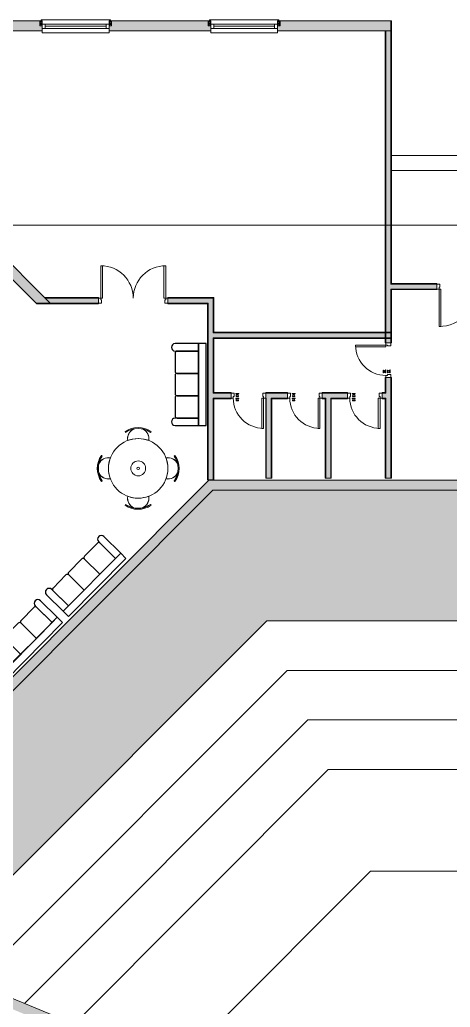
# Model space of a CAD drawing. Header units: millimetres. Extents: x -49836 to 59720, y -25216 to 39354.
# Drawn here: x 7024 to 15714, y -1127 to 18775 of the extents above; entities that cross this region are included whole.
import ezdxf

# ---------------------------------------------------------------- set-up
doc = ezdxf.new("R2010")
doc.units = ezdxf.units.MM
for name, color, linetype, lineweight in [('A-DOOR', 31, 'Continuous', 9), ('A-DOOR-FRAM', 31, 'Continuous', 18), ('A-FLOR', 192, 'Continuous', 9), ('A-FLOR-MCUT', 51, 'Continuous', 9), ('A-FLOR-PATT', 8, 'Continuous', 35), ('A-GENM', 13, 'Continuous', 9), ('A-GLAZ', 151, 'Continuous', 9), ('A-GLAZ-SILL', 1, 'Continuous', 9), ('A-WALL', 113, 'Continuous', 9), ('A-WALL-FNSH', 113, 'Continuous', 25), ('A-WALL-PATT', 111, 'Continuous', 25), ('G-ANNO-SYMB', 111, 'Continuous', 9), ('I-FURN-PNLS', 30, 'Continuous', 9), ('S-FNDN', 32, 'Continuous', 9)]:
    doc.layers.add(name, color=color, linetype=linetype, lineweight=lineweight)
pattern_1 = [(0, (0, 0), (812.8, 203.2), [33.528, -576.072, 33.528, -576.072, -3251.2]), (0, (0, 0), (812.8, 203.2), [-1219.2, 33.528, -1185.672, 33.528, -576.072, -1422.4]), (0, (0, 0), (812.8, 203.2), [-3048, 33.528, -372.872, 33.528, -982.472]), (120, (304.8, 101.6), (-582.3764, 602.3054), [33.528, -576.072, 33.528, -576.072, -3251.2]), (120, (304.8, 101.6), (-582.3764, 602.3054), [-1219.2, 33.528, -1185.672, 33.528, -576.072, -1422.4]), (120, (304.8, 101.6), (-582.3764, 602.3054), [-3048, 33.528, -372.872, 33.528, -982.472]), (240, (406.4, 508), (-230.4236, -805.5054), [33.528, -576.072, 33.528, -576.072, -3251.2]), (240, (406.4, 508), (-230.4236, -805.5054), [-1219.2, 33.528, -1185.672, 33.528, -576.072, -1422.4]), (240, (406.4, 508), (-230.4236, -805.5054), [-3048, 33.528, -372.872, 33.528, -982.472])]

# ---------------------------------------------------------------- blocks, each defined once
blk = doc.blocks.new('Double Shutter-Arch - ext 2-236541-Level 2')
at = {"layer": 'A-DOOR', "lineweight": 18}
for p, q in [((-655, 705), (-620, 705)), ((-655, 50), (-655, 705)), ((-620, 705), (-620, 50)), ((620, 705), (620, 50)), ((655, 705), (620, 705)), ((655, 50), (655, 705)), ((-620, 50), (-655, 50)), ((620, 50), (655, 50))]:
    blk.add_line(p, q, dxfattribs=at)
at = {"layer": 'A-DOOR'}
for centre, start, end in [((-655, 50), 0, 90), ((655, 50), 90, 180)]:
    blk.add_arc(centre, 655, start, end, dxfattribs=at)
at = {"layer": 'A-DOOR-FRAM'}
for p, q in [((-700, 50), (-655, 50)), ((-700, -50), (-700, 50)), ((-655, 50), (-655, 15)), ((-640, 15), (-655, 15)), ((-640, -50), (-640, 15)), ((655, 15), (640, 15)), ((640, -50), (640, 15)), ((655, 50), (655, 15)), ((700, 50), (655, 50)), ((700, 50), (700, -50)), ((-700, -50), (-640, -50)), ((700, -50), (640, -50))]:
    blk.add_line(p, q, dxfattribs=at)
blk = doc.blocks.new('Double Shutter-Arch - ext-236540-Level 2')
at = {"layer": 'A-DOOR', "lineweight": 18}
for p, q in [((-755, 805), (-720, 805)), ((-755, 50), (-755, 805)), ((-720, 805), (-720, 50)), ((720, 805), (720, 50)), ((755, 805), (720, 805)), ((755, 50), (755, 805)), ((-720, 50), (-755, 50)), ((720, 50), (755, 50))]:
    blk.add_line(p, q, dxfattribs=at)
at = {"layer": 'A-DOOR'}
for centre, start, end in [((-755, 50), 0, 90), ((755, 50), 90, 180)]:
    blk.add_arc(centre, 755, start, end, dxfattribs=at)
at = {"layer": 'A-DOOR-FRAM'}
for p, q in [((-800, 50), (-755, 50)), ((-800, -50), (-800, 50)), ((-755, 50), (-755, 15)), ((-740, 15), (-755, 15)), ((-740, -50), (-740, 15)), ((755, 15), (740, 15)), ((740, -50), (740, 15)), ((755, 50), (755, 15)), ((800, 50), (755, 50)), ((800, 50), (800, -50)), ((-800, -50), (-740, -50)), ((800, -50), (740, -50))]:
    blk.add_line(p, q, dxfattribs=at)
blk = doc.blocks.new('Single Arch - wc-237964-Level 2')
at = {"layer": 'A-DOOR', "lineweight": 18}
for p, q in [((270, 660), (270, 50)), ((305, 660), (270, 660)), ((305, 50), (305, 660)), ((270, 50), (305, 50))]:
    blk.add_line(p, q, dxfattribs=at)
at = {"layer": 'A-DOOR'}
for p, q in [((-255, 56), (-255, 50)), ((-255, 56), (-195, 56)), ((-195, 50), (-255, 50)), ((-245, 105), (-250, 103)), ((-250, 103), (-250, 100)), ((-250, 103), (-200, 103)), ((-250, 100), (-244, 75)), ((-250, 100), (-200, 100)), ((-245, 15), (-250, 13)), ((-250, 13), (-250, 10)), ((-250, 13), (-200, 13)), ((-250, 10), (-244, -15)), ((-250, 10), (-200, 10)), ((-245, 103), (-248, 103)), ((-239, 105), (-245, 105)), ((-245, 105), (-205, 105)), ((-239, 15), (-245, 15)), ((-245, 15), (-205, 15)), ((-244, 75), (-206, 75)), ((-235, 75), (-235, 56)), ((-215, 56), (-215, 75)), ((-205, 105), (-211, 105)), ((-205, 15), (-211, 15)), ((-206, 75), (-200, 100)), ((-206, -15), (-200, 10)), ((-200, 103), (-205, 105)), ((-200, 13), (-205, 15)), ((-202, 13), (-205, 13)), ((-200, 100), (-200, 103)), ((-200, 10), (-200, 13)), ((-195, 50), (-195, 56)), ((-255, -34), (-255, -40)), ((-255, -34), (-195, -34)), ((-195, -40), (-255, -40)), ((-244, -15), (-206, -15)), ((-235, -15), (-235, -34)), ((-215, -34), (-215, -15)), ((-195, -40), (-195, -34))]:
    blk.add_line(p, q, dxfattribs=at)
blk.add_arc((305, 50), 610, 90, 180, dxfattribs=at)
at = {"layer": 'A-DOOR-FRAM'}
for p, q in [((-350, 50), (-305, 50)), ((-350, 50), (-350, -50)), ((-305, 50), (-305, 15)), ((-305, 15), (-290, 15)), ((-290, -50), (-290, 15)), ((305, 15), (290, 15)), ((290, -50), (290, 15)), ((305, 50), (305, 15)), ((350, 50), (305, 50)), ((350, -50), (350, 50)), ((-350, -50), (-290, -50)), ((350, -50), (290, -50))]:
    blk.add_line(p, q, dxfattribs=at)
blk = doc.blocks.new('Single Arch - wc-237963-Level 2')
at = {"layer": 'A-DOOR'}
for p, q in [((-255, 40), (-255, 34)), ((-255, 40), (-195, 40)), ((-195, 34), (-255, 34)), ((-244, 15), (-250, -10)), ((-206, 15), (-244, 15)), ((-235, 34), (-235, 15)), ((-215, 15), (-215, 34)), ((-200, -10), (-206, 15)), ((-195, 34), (-195, 40)), ((-255, -50), (-255, -56)), ((-255, -50), (-195, -50)), ((-195, -56), (-255, -56)), ((-250, -10), (-250, -13)), ((-200, -10), (-250, -10)), ((-250, -13), (-245, -15)), ((-200, -13), (-250, -13)), ((-244, -75), (-250, -100)), ((-250, -100), (-250, -103)), ((-200, -100), (-250, -100)), ((-250, -103), (-245, -105)), ((-200, -103), (-250, -103)), ((-248, -103), (-245, -103)), ((-245, -15), (-239, -15)), ((-205, -15), (-245, -15)), ((-245, -105), (-239, -105)), ((-205, -105), (-245, -105)), ((-206, -75), (-244, -75)), ((-235, -56), (-235, -75)), ((-215, -75), (-215, -56)), ((-211, -15), (-205, -15)), ((-211, -105), (-205, -105)), ((-200, -100), (-206, -75)), ((-205, -15), (-200, -13)), ((-205, -13), (-202, -13)), ((-205, -105), (-200, -103)), ((-200, -13), (-200, -10)), ((-200, -103), (-200, -100)), ((-195, -56), (-195, -50))]:
    blk.add_line(p, q, dxfattribs=at)
at = {"layer": 'A-DOOR', "lineweight": 18}
for p, q in [((270, -50), (305, -50)), ((270, -660), (270, -50)), ((305, -50), (305, -660)), ((305, -660), (270, -660))]:
    blk.add_line(p, q, dxfattribs=at)
at = {"layer": 'A-DOOR'}
blk.add_arc((305, -50), 610, 180, 270, dxfattribs=at)
at = {"layer": 'A-DOOR-FRAM'}
for p, q in [((-350, 50), (-290, 50)), ((-350, -50), (-350, 50)), ((-290, 50), (-290, -15)), ((290, 50), (290, -15)), ((350, 50), (290, 50)), ((350, 50), (350, -50)), ((-350, -50), (-305, -50)), ((-305, -15), (-290, -15)), ((-305, -50), (-305, -15)), ((305, -15), (290, -15)), ((305, -50), (305, -15)), ((350, -50), (305, -50))]:
    blk.add_line(p, q, dxfattribs=at)
blk = doc.blocks.new('Arched _2_ - Arched _2_-211955-Level 2')
at = {"layer": 'A-GLAZ'}
for p, q in [((-1010, -79), (-960, 6)), ((-960, -79), (-1010, 6)), ((-1010, 6), (-1010, -79)), ((-960, 6), (-1010, 6)), ((390, 58), (-960, 58)), ((-960, 58), (-960, -28)), ((-960, -79), (-960, 6)), ((-900, -28), (-900, 58)), ((-900, 15), (330, 15)), ((330, -28), (330, 58)), ((390, -28), (390, 58)), ((440, -79), (390, 6)), ((390, -79), (440, 6)), ((390, -79), (390, 6)), ((390, 6), (440, 6)), ((440, 6), (440, -79)), ((-1010, -79), (-960, -79)), ((-960, -92), (-985, -92)), ((-985, -92), (-985, -117)), ((-985, -117), (415, -117)), ((-960, -28), (390, -28)), ((-960, -79), (-960, -92)), ((440, -79), (390, -79)), ((390, -92), (390, -79)), ((415, -92), (390, -92)), ((415, -117), (415, -92))]:
    blk.add_line(p, q, dxfattribs=at)
at = {"layer": 'A-GLAZ-SILL'}
for p, q in [((-960, 146), (-960, -28)), ((390, 146), (-960, 146)), ((-960, 146), (-960, 108)), ((390, 146), (-960, 146)), ((390, -28), (390, 146)), ((390, 108), (390, 146)), ((-960, -28), (390, -28))]:
    blk.add_line(p, q, dxfattribs=at)
blk = doc.blocks.new('Sofa Three Seater - 1650 x 700 mm-178862-Level 2')
at = {"layer": 'A-GENM', "lineweight": 25}
for p, q in [((825, 350), (-825, 350)), ((-825, 350), (-825, 200)), ((-825, 200), (825, 200)), ((-675, 200), (-825, 200)), ((-825, 200), (-825, -275)), ((-225, 200), (-675, 200)), ((-675, 200), (-675, -235)), ((-675, -275), (-675, 200)), ((225, 200), (-225, 200)), ((-225, 200), (-225, -235)), ((-225, -235), (-225, 200)), ((675, 200), (225, 200)), ((225, 200), (225, -235)), ((225, -235), (225, 200)), ((675, -235), (675, 200)), ((825, 200), (675, 200)), ((675, 200), (675, -275)), ((825, 200), (825, 350)), ((825, -275), (825, 200)), ((-635, -275), (-265, -275)), ((-185, -275), (185, -275)), ((265, -275), (635, -275))]:
    blk.add_line(p, q, dxfattribs=at)
for centre, radius, start, end in [((-750, -275), 75, 180, 360), ((-635, -235), 40, 180, 270), ((-265, -235), 40, 270, 360), ((-185, -235), 40, 180, 270), ((185, -235), 40, 270, 360), ((265, -235), 40, 180, 270), ((635, -235), 40, 270, 360), ((750, -275), 75, 180, 360)]:
    blk.add_arc(centre, radius, start, end, dxfattribs=at)
blk = doc.blocks.new('Table Dining 4 Seater-Circular - 1200 mm dia-177582-Level 2')
at = {"layer": 'I-FURN-PNLS'}
for p, q in [((-265, 743), (-253, 726)), ((-265, 743), (-253, 726)), ((248, 726), (259, 743)), ((259, 743), (248, 726)), ((-726, 248), (-743, 259)), ((-741, 262), (-725, 251)), ((741, 262), (725, 251)), ((743, 259), (726, 248)), ((-743, -265), (-726, -253)), ((-741, -262), (-725, -251)), ((741, -262), (725, -251)), ((726, -253), (743, -265)), ((-253, -726), (-265, -743)), ((-265, -743), (-253, -726)), ((259, -743), (248, -726)), ((259, -743), (248, -726))]:
    blk.add_line(p, q, dxfattribs=at)
for centre, radius, start, end in [((-3, 368), 457, 55, 125), ((-3, 368), 457, 55, 125), ((-3, 368), 437, 55, 125), ((-3, 368), 437, 100.9126, 125), ((0, 600), 215, 113.4276, 190.3238), ((0, 0), 600, 90, 270), ((0, 0), 600, 90, 270), ((0, 600), 215, 115.8607, 190.3238), ((0, 0), 600, 89.5574, 110.6423), ((0, 0), 600, 270, 90), ((0, 0), 600, 270, 90), ((0, 0), 600, 69.3577, 89.5574), ((-3, 368), 437, 55, 77.7309), ((0, 600), 215, 349.6762, 65.2158), ((0, 600), 215, 349.6762, 63.3002), ((-368, -3), 457, 145, 215), ((-367, 0), 457, 145, 215), ((-367, 0), 437, 145, 215), ((-368, -3), 437, 145, 167.7309), ((-600, 0), 215, 79.6762, 155.2158), ((-599, 3), 215, 79.6762, 153.3002), ((0, 0), 600, 159.3577, 179.5574), ((599, 3), 215, 26.6998, 100.3238), ((600, 0), 215, 24.7842, 100.3238), ((0, 0), 600, 0.4426, 20.6423), ((367, 0), 437, 325, 35), ((368, -3), 437, 12.2691, 35), ((367, 0), 457, 325, 35), ((368, -3), 457, 325, 35), ((0, 0), 600, 179.5574, 200.6423), ((0, 0), 150, 90, 270), ((0, 0), 150, 90, 270), ((0, 0), 24.9, 360, 180), ((0, 0), 24.9, 180, 360), ((0, 0), 150, 270, 90), ((0, 0), 150, 270, 90), ((0, 0), 600, 339.3577, 0.4426), ((-368, -3), 437, 190.9126, 215), ((-600, 0), 215, 203.4276, 280.3238), ((-599, 3), 215, 205.8607, 280.3238), ((599, 3), 215, 259.6762, 334.1393), ((600, 0), 215, 259.6762, 336.5724), ((368, -3), 437, 325, 349.0874), ((0, -600), 215, 169.6762, 246.5724), ((0, -600), 215, 169.6762, 244.1393), ((0, 0), 600, 249.3577, 270.4426), ((0, 0), 600, 270.4426, 290.6423), ((0, -600), 215, 294.7842, 10.3238), ((0, -600), 215, 296.6998, 10.3238), ((-3, -368), 457, 235, 305), ((-3, -368), 457, 235, 305), ((-3, -368), 437, 235, 259.0874), ((-3, -368), 437, 235, 305), ((-3, -368), 437, 282.2691, 305)]:
    blk.add_arc(centre, radius, start, end, dxfattribs=at)

msp = doc.modelspace()

# ---------------------------------------------------------------- hatches: boundary and pattern name
at = {"layer": 'A-FLOR-PATT', "lineweight": 9}
h = msp.add_hatch(dxfattribs=at)
h.set_pattern_fill('FP_1', color=256, style=0, pattern_type=2)
h.set_pattern_definition([(50, (0, 0), (728.7365, -63.756), [76.2, -838.2]), (355, (0, 0), (-140.972, 764.228), [60.96, -670.56]), (100.451, (60.7, -5.3), (587.77, 700.467), [64.76, -712.36]), (46.184, (0, 203.2), (1084.316, -168.17), [114.3, -1257.3]), (96.636, (90.4, 189.2), (949.61, 989.71), [97.14, -1068.54]), (351.184, (0, 203.2), (949.62, 989.7), [91.44, -1005.84]), (21, (101.6, 152.4), (606.458, -409.061), [76.2, -838.2]), (326, (101.6, 152.4), (247.208, 736.753), [60.96, -670.56]), (71.451, (152.14, 118.3), (853.668, 327.685), [64.76, -712.36]), (37.5, (0, 0), (12.3547, 338.2201), [33.528, -628.904, 33.528, -647.192, -673.1]), (37.5, (0, 0), (12.3547, 338.2201), [-1343.152, 33.528, -639.572]), (7.5, (0, 0), (267.279, 400.722), [33.528, -354.584, 33.528, -613.664, -256.54]), (7.5, (0, 0), (267.279, 400.722), [-1035.304, 33.528, -223.012]), (327.5, (-226.57, 0), (542.3633, -22.9153), [33.528, -220.472, 33.528, -758.952, -1051.56]), (327.5, (-226.57, 0), (542.3633, -22.9153), [-1046.48, 33.528, -1018.032]), (317.5, (-328.17, 0), (592.517, 101.707), [33.528, -296.672, 33.528, -492.76, -746.76]), (317.5, (-328.17, 0), (592.517, 101.707), [-856.488, 33.528, -713.232])])
h.paths.add_polyline_path([(21310, -20203), (23132, -20203), (31704, -11630), (31704, 711), (23121, 9294), (10922, 9294), (2494, 866), (5122, -222), (12008, 6663), (21962, 6663), (29000, -375), (29000, -10329), (21962, -17368), (12008, -17368), (5122, -10482), (2345, -11633), (10915, -20203), (15168, -20203)], flags=0)
at = {"layer": 'A-WALL-PATT', "lineweight": 9}
h = msp.add_hatch(color=256, dxfattribs=at)
h.paths.add_polyline_path([(14513, 18550), (14513, 18750), (12229, 18750), (12229, 18737), (12279, 18737), (12279, 18652), (12229, 18652), (12229, 18550), (14413, 18550)], flags=0)
h.paths.add_polyline_path([(4904, 18550), (7479, 18550), (7479, 18652), (7429, 18652), (7429, 18737), (7479, 18737), (7479, 18750), (3254, 18750), (3254, 18550), (3354, 18550)], flags=0)
h.paths.add_polyline_path([(8829, 18550), (10879, 18550), (10879, 18652), (10829, 18652), (10829, 18737), (10879, 18737), (10879, 18750), (8829, 18750), (8829, 18737), (8879, 18737), (8879, 18652), (8829, 18652), (8829, 18629)], flags=0)
h = msp.add_hatch(dxfattribs=at)
h.set_pattern_fill('FP_2', color=256, style=0, pattern_type=2)
h.set_pattern_definition(pattern_1)
h.paths.add_polyline_path([(14513, 17275), (14525, 17275), (14525, 18750), (14513, 18750), (14513, 18550)], flags=0)
at = {"layer": 'A-WALL-PATT'}
for points in [[(14413, 17275), (14513, 17275), (14513, 18550), (14413, 18550)], [(10927, 9503), (10927, 13063), (10827, 13063), (10827, 9503)], [(10927, 12363), (14526, 12363), (14526, 12463), (10927, 12463)], [(12101, 9538), (12101, 11150), (12001, 11150), (12001, 9538), (12097, 9538)], [(13201, 9538), (13301, 9538), (13301, 11150), (13201, 11150), (13201, 9800)]]:
    msp.add_hatch(color=256, dxfattribs=at).paths.add_polyline_path(points, flags=0)
at = {"layer": 'A-WALL-PATT', "lineweight": 9}
h = msp.add_hatch(dxfattribs=at)
h.set_pattern_fill('FP_2', color=256, style=0, pattern_type=2)
h.set_pattern_definition(pattern_1)
h.paths.add_polyline_path([(14413, 9538), (14413, 11150), (14401, 11150), (14401, 9538)], flags=0)
h.paths.add_polyline_path([(14413, 11250), (14413, 11562), (14401, 11561), (14401, 11250)], flags=0)
h.paths.add_polyline_path([(14413, 12262), (14413, 17275), (14401, 17275), (14401, 12262)], flags=0)
at = {"layer": 'A-WALL-PATT'}
h = msp.add_hatch(color=256, dxfattribs=at)
h.paths.add_polyline_path([(14413, 9538), (14513, 9538), (14513, 11562), (14413, 11561), (14413, 9800)], flags=0)
h.paths.add_polyline_path([(14413, 12262), (14513, 12262), (14513, 17275), (14413, 17275), (14413, 12932)], flags=0)
at = {"layer": 'A-WALL-PATT', "lineweight": 9}
h = msp.add_hatch(dxfattribs=at)
h.set_pattern_fill('FP_2', color=256, style=0, pattern_type=2)
h.set_pattern_definition(pattern_1)
h.paths.add_polyline_path([(14525, 9538), (14525, 11562), (14513, 11561), (14513, 9538)], flags=0)
h.paths.add_polyline_path([(14525, 12262), (14525, 13348), (14513, 13348), (14513, 12262)], flags=0)
h.paths.add_polyline_path([(14513, 13448), (14525, 13448), (14525, 17275), (14513, 17275), (14513, 16064)], flags=0)
for points in [[(7354, 13063), (7637, 13063), (5104, 15595), (5104, 15313), (5955, 14462)], [(2048, 420), (11122, 9494), (10839, 9494), (2048, 703), (2048, 659)], [(23096, 9294), (22896, 9494), (11122, 9494), (10922, 9294), (21310, 9294)], [(7969, -1618), (7969, -1401), (2494, 866), (2341, 713), (7769, -1535)]]:
    msp.add_hatch(color=256, dxfattribs=at).paths.add_polyline_path(points, flags=0)
at = {"layer": 'A-WALL-PATT'}
h = msp.add_hatch(color=256, dxfattribs=at)
h.paths.add_polyline_path([(14525, 13348), (15443, 13348), (15443, 13448), (14513, 13448), (14513, 13348)], flags=0)
h.paths.add_polyline_path([(17973, 13348), (17973, 13448), (17043, 13448), (17043, 13348), (17961, 13348)], flags=0)
h = msp.add_hatch(color=256, dxfattribs=at)
h.paths.add_polyline_path([(10827, 13063), (10927, 13063), (10927, 13163), (10015, 13163), (10015, 13063)], flags=0)
h.paths.add_polyline_path([(7637, 13063), (8615, 13063), (8615, 13163), (7537, 13163)], flags=0)
at = {"layer": 'A-WALL-PATT', "lineweight": 9}
h = msp.add_hatch(dxfattribs=at)
h.set_pattern_fill('FP_2', color=256, style=0, pattern_type=2)
h.set_pattern_definition(pattern_1)
h.paths.add_polyline_path([(10939, 9503), (10939, 11150), (10927, 11150), (10927, 9503)], flags=0)
h.paths.add_polyline_path([(10927, 11250), (10939, 11250), (10939, 12363), (10927, 12363), (10927, 11366)], flags=0)
h.paths.add_polyline_path([(10939, 12463), (10939, 13163), (10927, 13163), (10927, 12463)], flags=0)
h = msp.add_hatch(dxfattribs=at)
h.set_pattern_fill('FP_2', color=256, style=0, pattern_type=2)
h.set_pattern_definition(pattern_1)
h.paths.add_polyline_path([(10815, 13051), (10827, 13051), (10827, 13063), (10015, 13063), (10015, 13051)], flags=0)
h.paths.add_polyline_path([(8615, 13051), (8615, 13063), (7354, 13063), (7366, 13051), (7649, 13051)], flags=0)
h = msp.add_hatch(dxfattribs=at)
h.set_pattern_fill('FP_2', color=256, style=0, pattern_type=2)
h.set_pattern_definition(pattern_1)
h.paths.add_polyline_path([(10815, 9503), (10827, 9503), (10827, 13051), (10815, 13051), (10815, 9800)], flags=0)
h = msp.add_hatch(dxfattribs=at)
h.set_pattern_fill('FP_2', color=256, style=0, pattern_type=2)
h.set_pattern_definition(pattern_1)
h.paths.add_polyline_path([(14526, 12351), (14526, 12363), (10939, 12363), (10939, 12351), (13633, 12351)], flags=0)
at = {"layer": 'A-WALL-PATT'}
h = msp.add_hatch(color=256, dxfattribs=at)
h.paths.add_polyline_path([(11289, 11150), (11289, 11250), (10927, 11250), (10927, 11150), (10939, 11150)], flags=0)
h.paths.add_polyline_path([(14413, 11150), (14413, 11250), (14341, 11250), (14341, 11150), (14401, 11150)], flags=0)
h.paths.add_polyline_path([(12001, 11150), (12429, 11150), (12429, 11250), (11989, 11250), (11989, 11150)], flags=0)
h.paths.add_polyline_path([(13641, 11150), (13641, 11250), (13129, 11250), (13129, 11150), (13633, 11150)], flags=0)
at = {"layer": 'A-WALL-PATT', "lineweight": 9}
h = msp.add_hatch(dxfattribs=at)
h.set_pattern_fill('FP_2', color=256, style=0, pattern_type=2)
h.set_pattern_definition(pattern_1)
h.paths.add_polyline_path([(12001, 9538), (12001, 11138), (11989, 11138), (11989, 9538)], flags=0)
h = msp.add_hatch(dxfattribs=at)
h.set_pattern_fill('FP_2', color=256, style=0, pattern_type=2)
h.set_pattern_definition(pattern_1)
h.paths.add_polyline_path([(12101, 9538), (12113, 9538), (12113, 11138), (12101, 11138), (12101, 9800)], flags=0)
h = msp.add_hatch(dxfattribs=at)
h.set_pattern_fill('FP_2', color=256, style=0, pattern_type=2)
h.set_pattern_definition(pattern_1)
h.paths.add_polyline_path([(13313, 9538), (13313, 11138), (13301, 11138), (13301, 9538)], flags=0)

# ---------------------------------------------------------------- linework, layer by layer
at = {"layer": 'A-FLOR'}
for p, q in [((17961, 15736), (14525, 15736)), ((9993, -2496), (14103, 1614)), ((14103, 1614), (19915, 1614))]:
    msp.add_line(p, q, dxfattribs=at)
at = {"layer": 'A-FLOR-MCUT'}
for p, q in [((12008, 6663), (5122, -222)), ((15985, 6663), (12008, 6663))]:
    msp.add_line(p, q, dxfattribs=at)
at = {"layer": 'A-WALL', "color": 1, "lineweight": 18}
for p, q in [((7454, 18750), (2004, 18750)), ((10854, 18750), (8854, 18750)), ((14513, 18750), (12254, 18750)), ((5104, 18550), (7479, 18550)), ((8829, 18550), (10879, 18550)), ((12229, 18550), (14401, 18550)), ((7525, 13175), (5104, 15595)), ((4904, 15513), (7354, 13063)), ((15443, 13348), (15443, 13448)), ((8615, 13063), (8615, 13163)), ((10015, 13163), (10015, 13063)), ((14526, 12363), (14526, 12463)), ((14413, 12262), (14513, 12262)), ((14513, 11562), (14413, 11562)), ((11289, 11150), (11289, 11250)), ((11989, 11250), (11989, 11150)), ((12429, 11150), (12429, 11250)), ((13129, 11250), (13129, 11150)), ((13641, 11150), (13641, 11250)), ((14341, 11250), (14341, 11150)), ((10839, 9494), (6527, 5181)), ((10827, 9503), (10927, 9503)), ((23179, 9494), (10839, 9494)), ((12001, 9538), (12101, 9538)), ((13201, 9538), (13301, 9538)), ((14413, 9538), (14513, 9538)), ((2494, 866), (10922, 9294)), ((10922, 9294), (23096, 9294)), ((7969, -1401), (2494, 866))]:
    msp.add_line(p, q, dxfattribs=at)
at = {"layer": 'A-WALL'}
for p, q in [((14513, 13448), (14513, 18750)), ((14513, 18550), (14401, 18550)), ((14413, 12262), (14413, 18550)), ((14513, 13448), (15443, 13448)), ((14513, 13348), (15443, 13348)), ((14513, 12262), (14513, 13348)), ((7525, 13175), (7637, 13063)), ((8615, 13163), (7537, 13163)), ((10927, 13163), (10015, 13163)), ((10927, 13163), (10927, 12463)), ((8615, 13063), (7354, 13063)), ((10827, 13063), (10015, 13063)), ((10827, 13063), (10827, 9503)), ((14526, 12463), (10927, 12463)), ((10927, 12363), (10927, 11250)), ((14526, 12363), (10927, 12363)), ((14413, 11250), (14413, 11562)), ((14513, 9538), (14513, 11562)), ((10927, 11250), (11289, 11250)), ((10927, 11150), (10927, 9503)), ((10927, 11150), (11289, 11150)), ((11989, 11250), (12429, 11250)), ((11989, 11150), (12001, 11150)), ((12001, 9538), (12001, 11150)), ((12101, 11150), (12429, 11150)), ((12101, 9538), (12101, 11150)), ((13129, 11250), (13641, 11250)), ((13129, 11150), (13201, 11150)), ((13201, 9538), (13201, 11150)), ((13301, 11150), (13641, 11150)), ((13301, 9538), (13301, 11150)), ((14341, 11250), (14413, 11250)), ((14341, 11150), (14413, 11150)), ((14413, 9538), (14413, 11150))]:
    msp.add_line(p, q, dxfattribs=at)
at = {"layer": 'A-WALL-FNSH', "color": 7, "lineweight": 18}
for p, q in [((14525, 18750), (14513, 18750)), ((14525, 13460), (14525, 18750)), ((14401, 18550), (14401, 12262)), ((15443, 13460), (14525, 13460)), ((14525, 13336), (15443, 13336)), ((14525, 12262), (14525, 13336)), ((15443, 13448), (15443, 13460)), ((15443, 13336), (15443, 13348)), ((8615, 13175), (7525, 13175)), ((8615, 13163), (8615, 13175)), ((10939, 13175), (10015, 13175)), ((10015, 13175), (10015, 13163)), ((10939, 12475), (10939, 13175)), ((7354, 13063), (7366, 13051)), ((7366, 13051), (8615, 13051)), ((8615, 13051), (8615, 13063)), ((10015, 13063), (10015, 13051)), ((10015, 13051), (10815, 13051)), ((10815, 13051), (10815, 9503)), ((14526, 12475), (10939, 12475)), ((10939, 11262), (10939, 12351)), ((10939, 12351), (14526, 12351)), ((14526, 12463), (14526, 12475)), ((14526, 12351), (14526, 12363)), ((14401, 12262), (14413, 12262)), ((14513, 12262), (14525, 12262)), ((14401, 11562), (14401, 11262)), ((14413, 11562), (14401, 11562)), ((14525, 11562), (14513, 11562)), ((14525, 9538), (14525, 11562)), ((11289, 11262), (10939, 11262)), ((11289, 11250), (11289, 11262)), ((11289, 11138), (11289, 11150)), ((12429, 11262), (11989, 11262)), ((11989, 11262), (11989, 11250)), ((11989, 11150), (11989, 9538)), ((12429, 11250), (12429, 11262)), ((12429, 11138), (12429, 11150)), ((13641, 11262), (13129, 11262)), ((13129, 11262), (13129, 11250)), ((13129, 11150), (13129, 11138)), ((13641, 11250), (13641, 11262)), ((13641, 11138), (13641, 11150)), ((14401, 11262), (14341, 11262)), ((14341, 11262), (14341, 11250)), ((14341, 11150), (14341, 11138)), ((10939, 9503), (10939, 11138)), ((10939, 11138), (11289, 11138)), ((12113, 11138), (12429, 11138)), ((12113, 9538), (12113, 11138)), ((13129, 11138), (13189, 11138)), ((13189, 11138), (13189, 9538)), ((13313, 11138), (13641, 11138)), ((13313, 9538), (13313, 11138)), ((14341, 11138), (14401, 11138)), ((14401, 11138), (14401, 9538)), ((10815, 9503), (10827, 9503)), ((10927, 9503), (10939, 9503)), ((11989, 9538), (12001, 9538)), ((12101, 9538), (12113, 9538)), ((13189, 9538), (13201, 9538)), ((13301, 9538), (13313, 9538)), ((14401, 9538), (14413, 9538)), ((14513, 9538), (14525, 9538))]:
    msp.add_line(p, q, dxfattribs=at)
at = {"layer": 'G-ANNO-SYMB'}
msp.add_line((54559, 14638), (-48387, 14638), dxfattribs=at)
at = {"layer": 'S-FNDN'}
for p, q in [((17961, 16036), (14525, 16036)), ((6122, -636), (12422, 5663)), ((12422, 5663), (15985, 5663)), ((7122, -1051), (12836, 4663)), ((12836, 4663), (15985, 4663)), ((7969, -1618), (13250, 3663)), ((13250, 3663), (15985, 3663))]:
    msp.add_line(p, q, dxfattribs=at)

# ---------------------------------------------------------------- block references
at = {"layer": 'A-DOOR'}
for name, p in [('Double Shutter-Arch - ext 2-236541-Level 2', (9315, 13113)), ('Single Arch - wc-237963-Level 2', (11639, 11200)), ('Single Arch - wc-237963-Level 2', (12779, 11200)), ('Single Arch - wc-237963-Level 2', (13991, 11200))]:
    msp.add_blockref(name, p, dxfattribs=at)
for name, p, rotation in [('Double Shutter-Arch - ext-236540-Level 2', (16243, 13398), 180), ('Single Arch - wc-237964-Level 2', (14463, 11912), 90)]:
    msp.add_blockref(name, p, dxfattribs=dict(at, rotation=rotation))
at = {"layer": 'A-GENM'}
for p, rotation in [((10435, 11422), 269.9999999999996), ((8339, 7580), 225.2772019759712), ((7059, 6287), 225.2772019759712)]:
    msp.add_blockref('Sofa Three Seater - 1650 x 700 mm-178862-Level 2', p, dxfattribs=dict(at, rotation=rotation))
at = {"layer": 'A-GLAZ', "rotation": 180}
for p in [(7869, 18658), (11269, 18658)]:
    msp.add_blockref('Arched _2_ - Arched _2_-211955-Level 2', p, dxfattribs=at)
at = {"layer": 'I-FURN-PNLS'}
msp.add_blockref('Table Dining 4 Seater-Circular - 1200 mm dia-177582-Level 2', (9415, 9733), dxfattribs=at)

doc.saveas('drawing.dxf')
